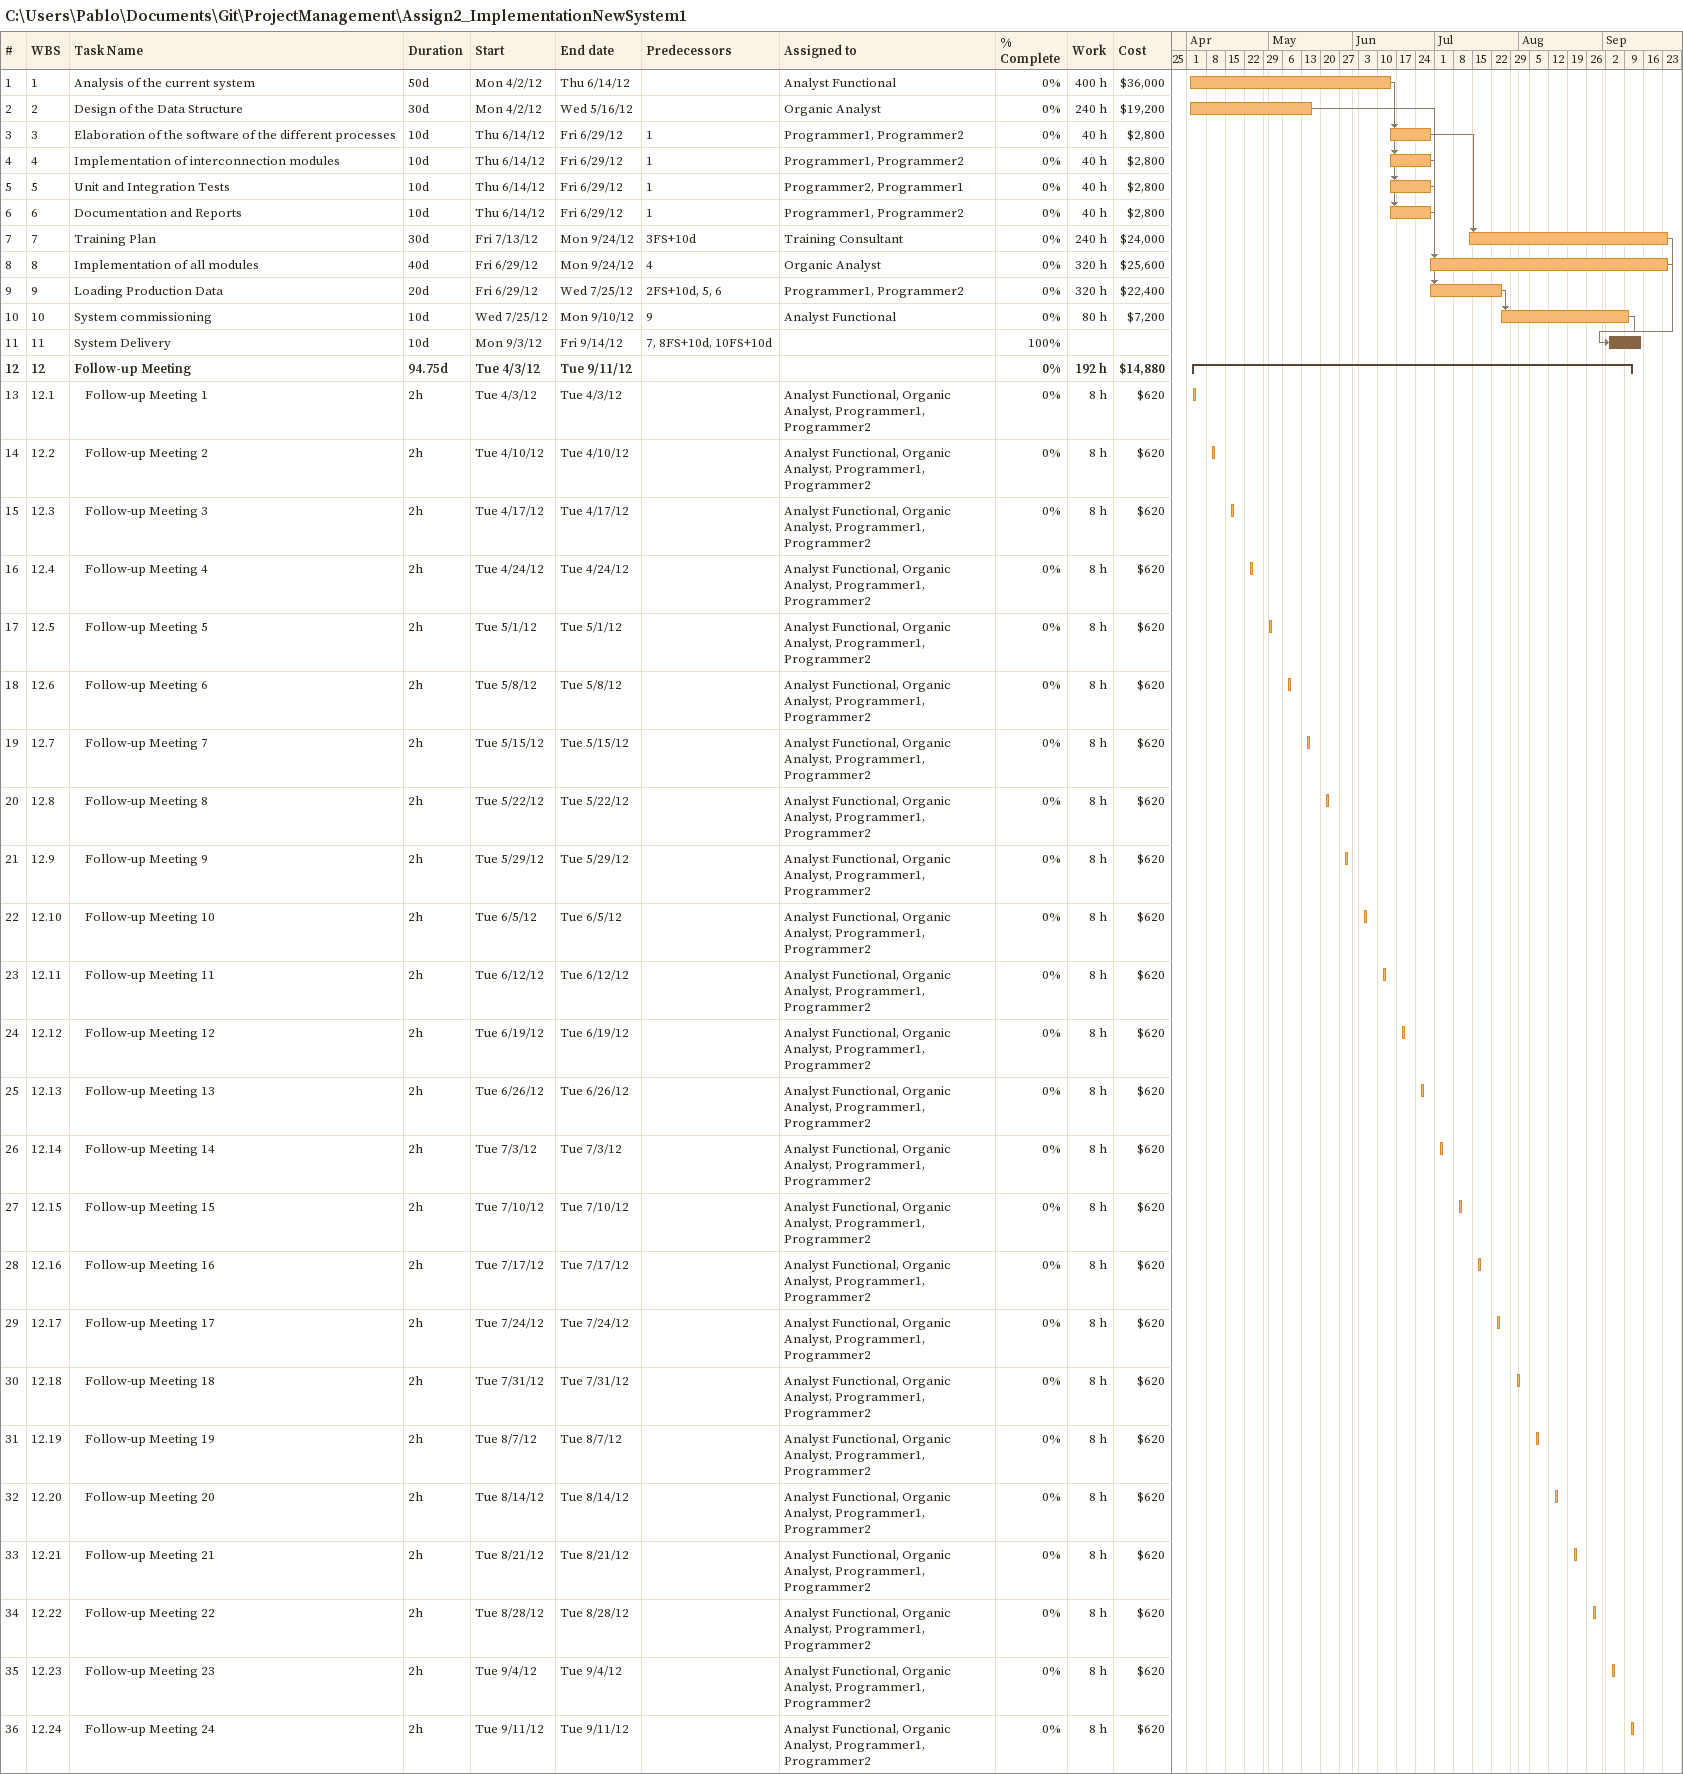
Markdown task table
C:\Users\Pablo\Documents\Git\ProjectManagement\Assign2_ImplementationNewSystem1

| ID | WBS | Task | Duration | Start | Finish | Predecessors | Resources | % complete | Work (h) | Cost ($) |
|---|---|---|---|---|---|---|---|---|---|---|
| 1 | 1 | Analysis of the current system | 50d | 2012-04-02 | 2012-06-14 |  | Analyst Functional | 0 | 400 | 36000 |
| 2 | 2 | Design of the Data Structure | 30d | 2012-04-02 | 2012-05-16 |  | Organic Analyst | 0 | 240 | 19200 |
| 3 | 3 | Elaboration of the software of the different processes | 10d | 2012-06-14 | 2012-06-29 | 1 | Programmer1, Programmer2 | 0 | 40 | 2800 |
| 4 | 4 | Implementation of interconnection modules | 10d | 2012-06-14 | 2012-06-29 | 1 | Programmer1, Programmer2 | 0 | 40 | 2800 |
| 5 | 5 | Unit and Integration Tests | 10d | 2012-06-14 | 2012-06-29 | 1 | Programmer2, Programmer1 | 0 | 40 | 2800 |
| 6 | 6 | Documentation and Reports | 10d | 2012-06-14 | 2012-06-29 | 1 | Programmer1, Programmer2 | 0 | 40 | 2800 |
| 7 | 7 | Training Plan | 30d | 2012-07-13 | 2012-09-24 | 3FS+10d | Training Consultant | 0 | 240 | 24000 |
| 8 | 8 | Implementation of all modules | 40d | 2012-06-29 | 2012-09-24 | 4 | Organic Analyst | 0 | 320 | 25600 |
| 9 | 9 | Loading Production Data | 20d | 2012-06-29 | 2012-07-25 | 2FS+10d, 5, 6 | Programmer1, Programmer2 | 0 | 320 | 22400 |
| 10 | 10 | System commissioning | 10d | 2012-07-25 | 2012-09-10 | 9 | Analyst Functional | 0 | 80 | 7200 |
| 11 | 11 | System Delivery | 10d | 2012-09-03 | 2012-09-14 | 7, 8FS+10d, 10FS+10d |  | 100 |  |  |
| 12 | 12 | **Follow-up Meeting** | 94.75d | 2012-04-03 | 2012-09-11 |  |  | 0 | 192 | 14880 |
| 13 | 12.1 | Follow-up Meeting 1 | 2h | 2012-04-03 | 2012-04-03 |  | Analyst Functional, Organic Analyst, Programmer1, Programmer2 | 0 | 8 | 620 |
| 14 | 12.2 | Follow-up Meeting 2 | 2h | 2012-04-10 | 2012-04-10 |  | Analyst Functional, Organic Analyst, Programmer1, Programmer2 | 0 | 8 | 620 |
| 15 | 12.3 | Follow-up Meeting 3 | 2h | 2012-04-17 | 2012-04-17 |  | Analyst Functional, Organic Analyst, Programmer1, Programmer2 | 0 | 8 | 620 |
| 16 | 12.4 | Follow-up Meeting 4 | 2h | 2012-04-24 | 2012-04-24 |  | Analyst Functional, Organic Analyst, Programmer1, Programmer2 | 0 | 8 | 620 |
| 17 | 12.5 | Follow-up Meeting 5 | 2h | 2012-05-01 | 2012-05-01 |  | Analyst Functional, Organic Analyst, Programmer1, Programmer2 | 0 | 8 | 620 |
| 18 | 12.6 | Follow-up Meeting 6 | 2h | 2012-05-08 | 2012-05-08 |  | Analyst Functional, Organic Analyst, Programmer1, Programmer2 | 0 | 8 | 620 |
| 19 | 12.7 | Follow-up Meeting 7 | 2h | 2012-05-15 | 2012-05-15 |  | Analyst Functional, Organic Analyst, Programmer1, Programmer2 | 0 | 8 | 620 |
| 20 | 12.8 | Follow-up Meeting 8 | 2h | 2012-05-22 | 2012-05-22 |  | Analyst Functional, Organic Analyst, Programmer1, Programmer2 | 0 | 8 | 620 |
| 21 | 12.9 | Follow-up Meeting 9 | 2h | 2012-05-29 | 2012-05-29 |  | Analyst Functional, Organic Analyst, Programmer1, Programmer2 | 0 | 8 | 620 |
| 22 | 12.10 | Follow-up Meeting 10 | 2h | 2012-06-05 | 2012-06-05 |  | Analyst Functional, Organic Analyst, Programmer1, Programmer2 | 0 | 8 | 620 |
| 23 | 12.11 | Follow-up Meeting 11 | 2h | 2012-06-12 | 2012-06-12 |  | Analyst Functional, Organic Analyst, Programmer1, Programmer2 | 0 | 8 | 620 |
| 24 | 12.12 | Follow-up Meeting 12 | 2h | 2012-06-19 | 2012-06-19 |  | Analyst Functional, Organic Analyst, Programmer1, Programmer2 | 0 | 8 | 620 |
| 25 | 12.13 | Follow-up Meeting 13 | 2h | 2012-06-26 | 2012-06-26 |  | Analyst Functional, Organic Analyst, Programmer1, Programmer2 | 0 | 8 | 620 |
| 26 | 12.14 | Follow-up Meeting 14 | 2h | 2012-07-03 | 2012-07-03 |  | Analyst Functional, Organic Analyst, Programmer1, Programmer2 | 0 | 8 | 620 |
| 27 | 12.15 | Follow-up Meeting 15 | 2h | 2012-07-10 | 2012-07-10 |  | Analyst Functional, Organic Analyst, Programmer1, Programmer2 | 0 | 8 | 620 |
| 28 | 12.16 | Follow-up Meeting 16 | 2h | 2012-07-17 | 2012-07-17 |  | Analyst Functional, Organic Analyst, Programmer1, Programmer2 | 0 | 8 | 620 |
| 29 | 12.17 | Follow-up Meeting 17 | 2h | 2012-07-24 | 2012-07-24 |  | Analyst Functional, Organic Analyst, Programmer1, Programmer2 | 0 | 8 | 620 |
| 30 | 12.18 | Follow-up Meeting 18 | 2h | 2012-07-31 | 2012-07-31 |  | Analyst Functional, Organic Analyst, Programmer1, Programmer2 | 0 | 8 | 620 |
| 31 | 12.19 | Follow-up Meeting 19 | 2h | 2012-08-07 | 2012-08-07 |  | Analyst Functional, Organic Analyst, Programmer1, Programmer2 | 0 | 8 | 620 |
| 32 | 12.20 | Follow-up Meeting 20 | 2h | 2012-08-14 | 2012-08-14 |  | Analyst Functional, Organic Analyst, Programmer1, Programmer2 | 0 | 8 | 620 |
| 33 | 12.21 | Follow-up Meeting 21 | 2h | 2012-08-21 | 2012-08-21 |  | Analyst Functional, Organic Analyst, Programmer1, Programmer2 | 0 | 8 | 620 |
| 34 | 12.22 | Follow-up Meeting 22 | 2h | 2012-08-28 | 2012-08-28 |  | Analyst Functional, Organic Analyst, Programmer1, Programmer2 | 0 | 8 | 620 |
| 35 | 12.23 | Follow-up Meeting 23 | 2h | 2012-09-04 | 2012-09-04 |  | Analyst Functional, Organic Analyst, Programmer1, Programmer2 | 0 | 8 | 620 |
| 36 | 12.24 | Follow-up Meeting 24 | 2h | 2012-09-11 | 2012-09-11 |  | Analyst Functional, Organic Analyst, Programmer1, Programmer2 | 0 | 8 | 620 |
